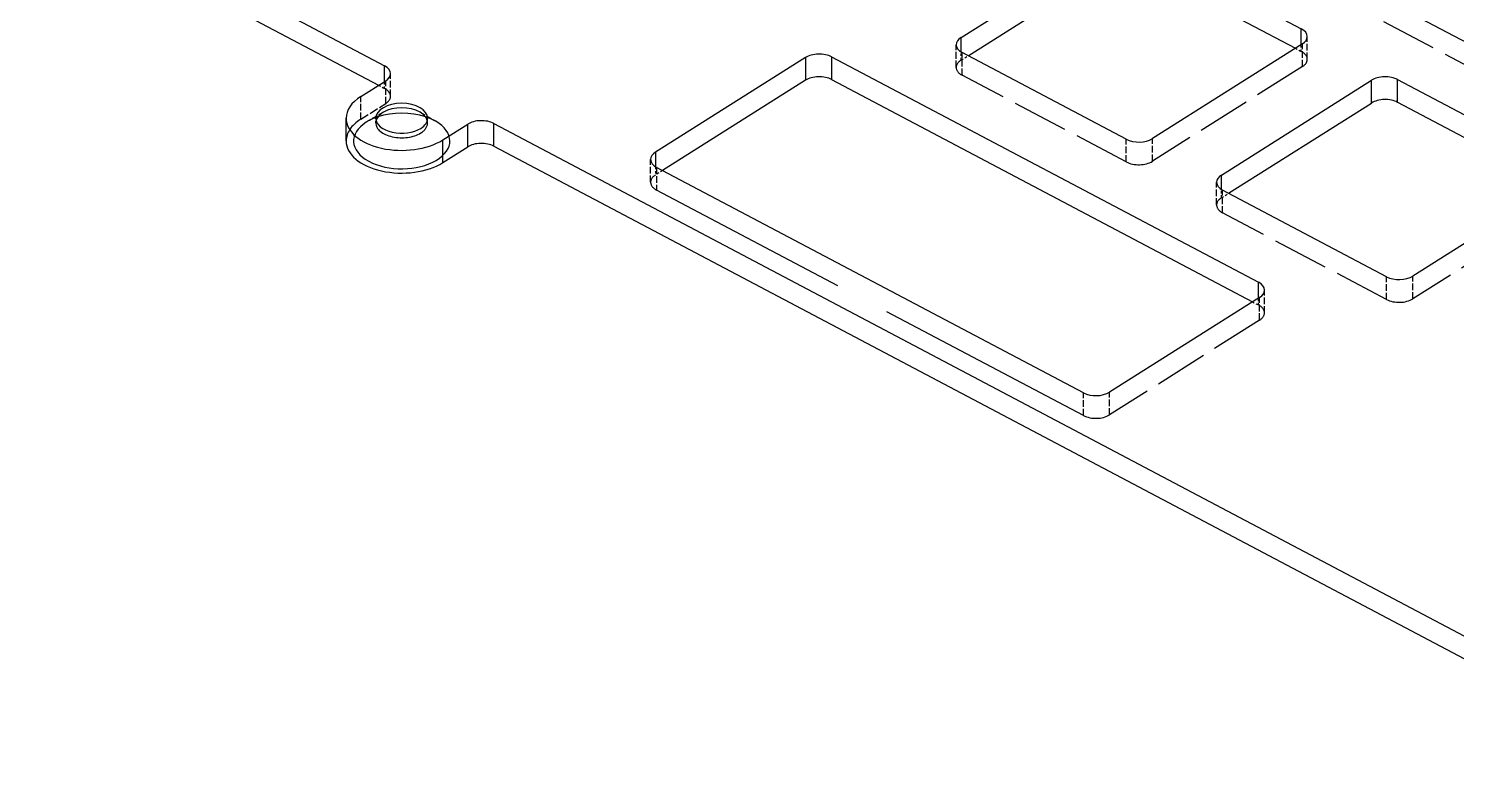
# Model space of a CAD drawing. Extents: x 440 to 1086, y 366 to 680.
# Drawn here: x 850.2 to 927.3, y 560.7 to 601.1 of the extents above; entities that cross this region are included whole.
import ezdxf

# ---------------------------------------------------------------- set-up
doc = ezdxf.new("R2010")
doc.units = 0
doc.linetypes.add('DASHED', pattern=[15, 12, -3])
doc.layers.get('0').update_dxf_attribs({"linetype": 'CONTINUOUS'})

msp = doc.modelspace()

# ---------------------------------------------------------------- linework, layer by layer
at = {"color": 7}
for p, q in [((804.469116, 633.400513), (869.407227, 599.112305)), ((804.469116, 632.175781), (869.088745, 598.055725)), ((893.544983, 599.590271), (916.584717, 587.424988)), ((893.545044, 598.365479), (916.266235, 586.368408)), ((875.31073, 595.995178), (940.24884, 561.707031)), ((875.31073, 594.770447), (939.930298, 560.650452)), ((907.135925, 581.459961), (884.096191, 593.625244))]:
    msp.add_line(p, q, dxfattribs=at)
at = {"color": 7, "ltscale": 0.239448}
for p, q in [((900.530396, 600.634705), (908.629456, 605.74762)), ((918.9599, 600.292969), (910.86084, 595.180054)), ((892.132202, 599.553833), (884.033142, 594.440918))]:
    msp.add_line(p, q, dxfattribs=at)
at = {"color": 7, "ltscale": 0.250329}
for p, q in [((910.042236, 605.783997), (918.896851, 601.108643)), ((929.333313, 599.548584), (920.478699, 604.223938)), ((909.448059, 595.143677), (900.593445, 599.819031)), ((924.099854, 598.361389), (932.954468, 593.686035))]:
    msp.add_line(p, q, dxfattribs=at)
at = {"color": 7, "ltscale": 0.228166}
for p, q in [((900.911987, 599.650818), (908.629456, 604.522827)), ((892.132202, 598.329102), (884.414734, 593.457092)), ((914.969604, 592.22821), (922.687073, 597.10022))]:
    msp.add_line(p, q, dxfattribs=at)
at = {"color": 7, "ltscale": 0.241325}
for p, q in [((910.042236, 604.559265), (918.578369, 600.052063)), ((924.099854, 597.136658), (932.635986, 592.629456))]:
    msp.add_line(p, q, dxfattribs=at)
at = {"color": 2, "linetype": 'DASHED', "ltscale": 0.250328}
msp.add_line((929.333313, 598.323853), (920.478699, 602.999146), dxfattribs=at)
at = {"color": 7, "ltscale": 0.019482}
for p, q in [((900.530396, 599.855408), (900.530396, 600.634705)), ((914.588013, 592.4328), (914.588013, 593.212097))]:
    msp.add_line(p, q, dxfattribs=at)
at = {"color": 7, "ltscale": 0.021387}
for p, q in [((918.896851, 600.253174), (918.896851, 601.108643)), ((869.407227, 598.256836), (869.407227, 599.112305))]:
    msp.add_line(p, q, dxfattribs=at)
at = {"color": 2, "linetype": 'DASHED', "ltscale": 0.03062}
for p, q in [((919.221985, 599.457764), (919.221985, 600.682556)), ((900.593445, 598.594238), (900.593445, 599.819031)), ((909.448059, 593.918884), (909.448059, 595.143677)), ((923.505676, 586.496277), (923.505676, 587.721069)), ((908.548767, 580.271606), (908.548767, 581.496399))]:
    msp.add_line(p, q, dxfattribs=at)
at = {"color": 2, "linetype": 'DASHED', "ltscale": 0.030618}
for p, q in [((900.268311, 599.020386), (900.268311, 600.245117)), ((918.9599, 599.068237), (918.9599, 600.292969)), ((869.470276, 597.071899), (869.470276, 598.296631)), ((869.732361, 597.461426), (869.732361, 598.686157)), ((868.120544, 596.219788), (868.120544, 597.444519)), ((910.86084, 593.955322), (910.86084, 595.180054)), ((883.771118, 592.82666), (883.771118, 594.051392)), ((884.096191, 593.625244), (884.096191, 592.400513)), ((914.325928, 591.597778), (914.325928, 592.82251)), ((914.651062, 591.171631), (914.651062, 592.396362)), ((924.918518, 586.532715), (924.918518, 587.757446)), ((916.647827, 585.384521), (916.647827, 586.609253)), ((916.909851, 585.774109), (916.909851, 586.99884)), ((907.135925, 580.235229), (907.135925, 581.459961))]:
    msp.add_line(p, q, dxfattribs=at)
at = {"color": 2, "linetype": 'DASHED', "ltscale": 0.011136}
msp.add_line((900.530396, 599.409973), (900.530396, 599.855408), dxfattribs=at)
at = {"color": 2, "linetype": 'DASHED', "ltscale": 0.009004}
for p, q in [((918.578369, 600.052063), (918.896851, 599.883911)), ((869.088745, 598.055725), (869.407227, 597.887573)), ((916.266235, 586.368408), (916.584717, 586.200195))]:
    msp.add_line(p, q, dxfattribs=at)
at = {"color": 2, "linetype": 'DASHED', "ltscale": 0.009232}
for p, q in [((918.896851, 599.883911), (918.896851, 600.253174)), ((869.407227, 597.887573), (869.407227, 598.256836)), ((916.584717, 586.200195), (916.584717, 586.569458))]:
    msp.add_line(p, q, dxfattribs=at)
at = {"color": 7, "ltscale": 0.030618}
for p, q in [((892.132202, 599.553833), (892.132202, 598.329102)), ((922.687073, 597.10022), (922.687073, 598.324951)), ((924.099854, 597.136658), (924.099854, 598.361389)), ((867.334351, 595.051086), (867.334351, 596.275818)), ((873.897888, 594.73407), (873.897888, 595.958801)), ((875.31073, 594.770447), (875.31073, 595.995178)), ((872.548157, 593.881958), (872.548157, 595.106689))]:
    msp.add_line(p, q, dxfattribs=at)
at = {"color": 7, "ltscale": 0.03062}
msp.add_line((893.544983, 599.590271), (893.545044, 598.365479), dxfattribs=at)
at = {"color": 2, "linetype": 'DASHED', "ltscale": 0.011281}
msp.add_line((900.530396, 599.409973), (900.911987, 599.650818), dxfattribs=at)
at = {"color": 2, "linetype": 'DASHED', "ltscale": 0.239448}
for p, q in [((918.9599, 599.068237), (910.86084, 593.955322)), ((916.647827, 585.384521), (908.548767, 580.271606))]:
    msp.add_line(p, q, dxfattribs=at)
at = {"color": 7, "ltscale": 0.039905}
for p, q in [((868.120544, 597.444519), (869.470276, 598.296631)), ((872.548157, 595.106689), (873.897888, 595.958801)), ((872.548157, 593.881958), (873.897888, 594.73407))]:
    msp.add_line(p, q, dxfattribs=at)
at = {"color": 2, "linetype": 'DASHED', "ltscale": 0.250329}
for p, q in [((909.448059, 593.918884), (900.593445, 598.594238)), ((923.505676, 586.496277), (914.651062, 591.171631))]:
    msp.add_line(p, q, dxfattribs=at)
at = {"color": 7, "ltscale": 0.239447}
for p, q in [((914.588013, 593.212097), (922.687073, 598.324951)), ((933.017517, 592.870361), (924.918518, 587.757446)), ((916.647827, 586.609253), (908.548767, 581.496399))]:
    msp.add_line(p, q, dxfattribs=at)
at = {"color": 2, "linetype": 'DASHED', "ltscale": 0.039905}
msp.add_line((868.120544, 596.219788), (869.470276, 597.071899), dxfattribs=at)
at = {"color": 2, "linetype": 'DASHED', "ltscale": 0.024492}
msp.add_line((869.344482, 596.602234), (868.496033, 596.112427), dxfattribs=at)
at = {"color": 2, "linetype": 'DASHED', "ltscale": 0.006123}
for p, q in [((868.934326, 596.030762), (868.934326, 596.275696)), ((871.734375, 596.030579), (871.734375, 596.275513))]:
    msp.add_line(p, q, dxfattribs=at)
at = {"color": 2, "linetype": 'DASHED', "ltscale": 0.024489}
msp.add_line((871.324097, 596.602356), (872.172424, 596.112549), dxfattribs=at)
at = {"color": 7, "ltscale": 0.019481}
msp.add_line((884.033142, 594.440918), (884.033142, 593.661682), dxfattribs=at)
at = {"color": 2, "linetype": 'DASHED', "ltscale": 0.011137}
for p, q in [((884.033142, 593.661682), (884.033142, 593.216187)), ((914.588013, 591.987305), (914.588013, 592.4328))]:
    msp.add_line(p, q, dxfattribs=at)
at = {"color": 2, "linetype": 'DASHED', "ltscale": 0.011282}
for p, q in [((884.414734, 593.457092), (884.033142, 593.216187)), ((914.588013, 591.987305), (914.969604, 592.22821))]:
    msp.add_line(p, q, dxfattribs=at)
at = {"color": 2, "linetype": 'DASHED'}
msp.add_line((907.135925, 580.235229), (884.096191, 592.400513), dxfattribs=at)
at = {"color": 7, "ltscale": 0.250328}
msp.add_line((923.505676, 587.721069), (914.651062, 592.396362), dxfattribs=at)
at = {"color": 2, "linetype": 'DASHED', "ltscale": 0.239447}
msp.add_line((933.017517, 591.64563), (924.918518, 586.532715), dxfattribs=at)
at = {"color": 7, "ltscale": 0.021388}
msp.add_line((916.584717, 586.569458), (916.584717, 587.424988), dxfattribs=at)
at = {"color": 7}
for centre, major_axis, start_param, end_param in [((901.268311, 600.245056), (1, 0), 2.400798688, 3.141471573), ((918.221985, 600.682617), (1, 0), 6.283064227, 7.113187668), ((918.221985, 600.682617), (1, 0), 5.542391341, 6.283064227), ((892.870117, 599.164185), (1, 0), 0.830002361, 2.400798688), ((901.268311, 600.245056), (1, 0), 3.141471573, 3.971595015), ((868.732361, 598.686279), (1, 0), 6.283064227, 7.113187668), ((868.732361, 598.686279), (1, 0), 5.542391341, 6.283064227), ((892.870117, 597.939453), (1, 0), 0.830002361, 2.400798688), ((923.424988, 597.935364), (1, 0), 0.830002361, 2.400798688), ((870.334351, 596.275635), (3, 0), 2.400798688, 3.141471573), ((870.334351, 596.275635), (1.400024, 0), 6.283064227, 9.42465688), ((870.334351, 596.03064), (1.400024, 0), 0.785606579, 2.356114676), ((923.424988, 596.710571), (1, 0), 0.830002361, 2.400798688), ((870.334351, 596.275635), (3, 0), 3.141471573, 5.542391341), ((870.334351, 596.275635), (1.400024, 0), 3.141471573, 5.542391341), ((870.334351, 596.03064), (1.400024, 0), 2.356114676, 2.989726197), ((870.334351, 595.050842), (2.599976, 0), 1.055353989, 2.086542635), ((870.334351, 596.03064), (1.400024, 0), 0.151554017, 0.785606579), ((870.334351, 596.275635), (1.400024, 0), 5.542391341, 6.283064227), ((874.635864, 595.569153), (1, 0), 0.830002361, 2.400798688), ((910.122925, 595.569702), (1, 0), 3.971595015, 5.542391341), ((870.334351, 595.050842), (3, 0), 3.141471573, 5.542391341), ((874.635864, 594.344421), (1, 0), 0.830002361, 2.400798688), ((884.771118, 594.05127), (1, 0), 2.400798688, 3.141471573), ((884.771118, 594.05127), (1, 0), 3.141471573, 3.971595015), ((915.325928, 592.822449), (1, 0), 3.141471573, 3.971595015), ((915.325928, 592.822449), (1, 0), 2.400798688, 3.141471573), ((915.909851, 586.998901), (1, 0), 6.283064227, 7.113187668), ((924.180542, 588.147095), (1, 0), 3.971595015, 5.542391341), ((915.909851, 586.998901), (1, 0), 5.542391341, 6.283064227), ((907.810791, 581.885986), (1, 0), 3.971595015, 5.542391341)]:
    msp.add_ellipse(centre, major_axis=major_axis, ratio=0.57735, start_param=start_param, end_param=end_param, dxfattribs=at)
at = {"color": 2, "linetype": 'DASHED'}
for centre, major_axis, start_param, end_param in [((918.221985, 599.457886), (1, 0), 6.283064227, 7.113187668), ((901.268311, 599.020325), (1, 0), 3.141471573, 3.971595015), ((901.268311, 599.020325), (1, 0), 2.400798688, 3.141471573), ((918.221985, 599.457886), (1, 0), 5.542391341, 6.283064227), ((868.732361, 597.461548), (1, 0), 6.283064227, 7.113187668), ((868.732361, 597.461548), (1, 0), 5.542391341, 6.283064227), ((870.334351, 595.050842), (3, 0), 2.400798688, 3.141471573), ((870.334351, 595.050842), (2.599976, 0), 2.400798688, 7.068791877), ((870.334351, 595.050842), (2.599976, 0), 2.356114657, 2.400798668), ((870.334351, 595.050842), (2.599976, 0), 2.086542635, 2.356114657), ((870.334351, 596.03064), (1.400024, 0), 3.141471573, 5.542391341), ((870.334351, 596.03064), (1.400024, 0), 2.989726197, 3.141471573), ((870.334351, 596.03064), (1.400024, 0), 5.542391341, 6.283064227), ((870.334351, 595.050842), (2.599976, 0), 0.785606569, 1.055353989), ((870.334351, 596.03064), (1.400024, 0), 6.283064227, 6.434739324), ((910.122925, 594.344971), (1, 0), 3.971595015, 5.542391341), ((884.771118, 592.826538), (1, 0), 3.141471573, 3.971595015), ((884.771118, 592.826538), (1, 0), 2.400798688, 3.141471573), ((915.325928, 591.597717), (1, 0), 3.141471573, 3.971595015), ((915.325928, 591.597717), (1, 0), 2.400798688, 3.141471573), ((915.909851, 585.77417), (1, 0), 6.283064227, 7.113187668), ((924.180542, 586.922363), (1, 0), 3.971595015, 5.542391341), ((915.909851, 585.77417), (1, 0), 5.542391341, 6.283064227), ((907.810791, 580.661255), (1, 0), 3.971595015, 5.542391341)]:
    msp.add_ellipse(centre, major_axis=major_axis, ratio=0.57735, start_param=start_param, end_param=end_param, dxfattribs=at)

doc.saveas('drawing.dxf')
